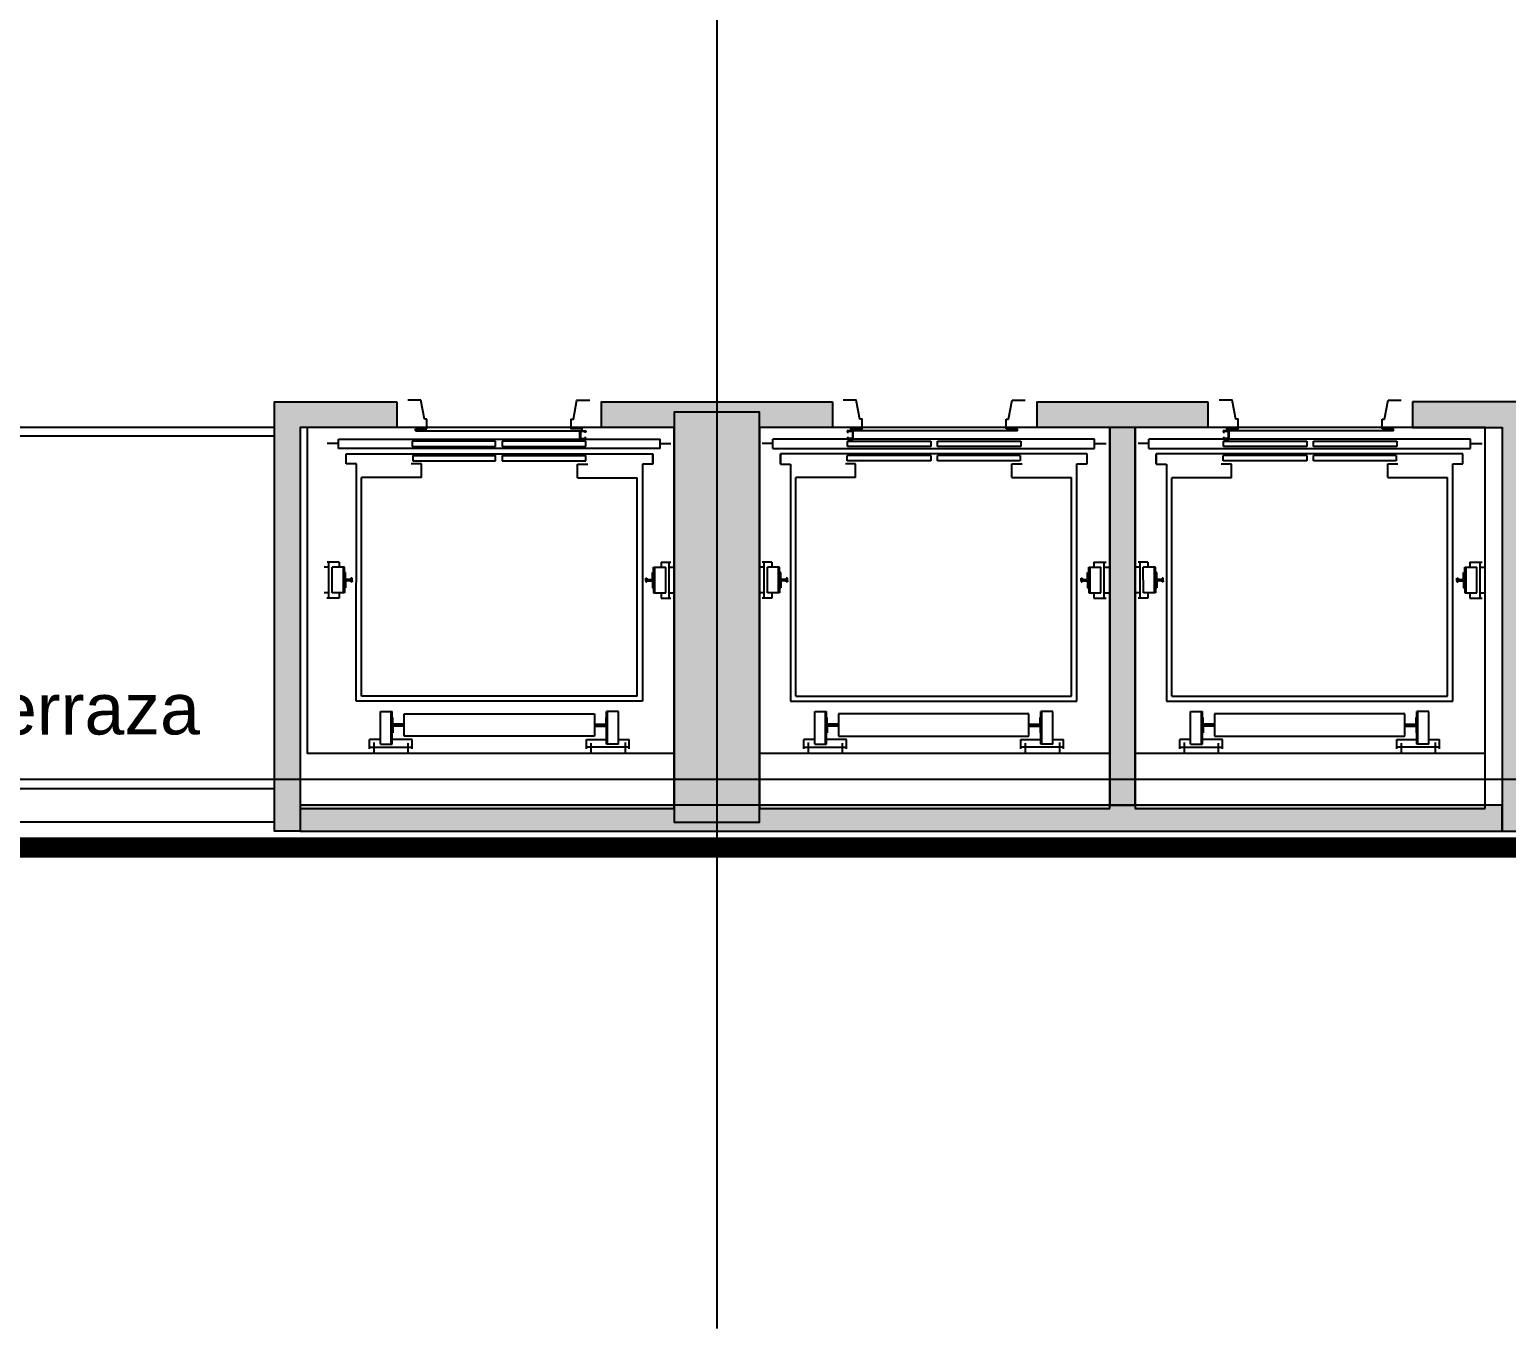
# Model space of a CAD drawing. Header units: metres. Extents: x 357 to 1031, y 43 to 2905.
# Drawn here: x 839.42 to 848.07, y 2472.12 to 2479.73 of the extents above; entities that cross this region are included whole.
import ezdxf

# ---------------------------------------------------------------- set-up
doc = ezdxf.new("R2010")
doc.units = ezdxf.units.M
doc.layers.add('GG_PISO 5', color=8, linetype='Continuous')
doc.styles.get("Standard").update_dxf_attribs({"font": 'arial.ttf'})

msp = doc.modelspace()

# ---------------------------------------------------------------- hatches: boundary and pattern name
at = {"layer": 'GG_PISO 5'}
h = msp.add_hatch(color=256, dxfattribs=at)
h.paths.add_polyline_path([(835.1927, 2527.915), (834.6927, 2527.915), (834.6927, 2529.415), (835.1927, 2529.415)])
h.paths.add_polyline_path([(827.6927, 2527.915), (827.1927, 2527.915), (827.1927, 2529.415), (827.6927, 2529.415)])
h.paths.add_polyline_path([(851.1904, 2527.915), (850.6904, 2527.915), (850.6904, 2529.415), (851.1904, 2529.415)])
h.paths.add_polyline_path([(843.6927, 2527.915), (843.1927, 2527.915), (843.1927, 2529.415), (843.6927, 2529.415)])
h.paths.add_polyline_path([(851.6904, 2519.3901), (851.6904, 2518.8901), (850.1904, 2518.8901), (850.1904, 2519.3901)])
h.paths.add_polyline_path([(835.6927, 2519.3901), (835.6927, 2518.8901), (834.1927, 2518.8901), (834.1927, 2519.3901)])
h.paths.add_polyline_path([(842.6927, 2519.3901), (842.6927, 2518.8901), (844.1927, 2518.8901), (844.1927, 2519.3901)])
h.paths.add_polyline_path([(826.6927, 2519.3901), (826.6927, 2518.8901), (828.1927, 2518.8901), (828.1927, 2519.3901)])
h.paths.add_polyline_path([(851.6904, 2511.3901), (851.6904, 2510.8901), (850.1904, 2510.8901), (850.1904, 2511.3901)])
h.paths.add_polyline_path([(835.6927, 2511.3901), (835.6927, 2510.8901), (834.1927, 2510.8901), (834.1927, 2511.3901)])
h.paths.add_polyline_path([(842.6927, 2511.3901), (842.6927, 2510.8901), (844.1927, 2510.8901), (844.1927, 2511.3901)])
h.paths.add_polyline_path([(826.6927, 2511.3901), (826.6927, 2510.8901), (828.1927, 2510.8901), (828.1927, 2511.3901)])
h.paths.add_polyline_path([(851.6904, 2501.2901), (851.6904, 2500.7901), (850.1904, 2500.7901), (850.1904, 2501.2901)])
h.paths.add_polyline_path([(835.6927, 2501.2901), (835.6927, 2500.7901), (834.1927, 2500.7901), (834.1927, 2501.2901)])
h.paths.add_polyline_path([(842.6927, 2501.2901), (842.6927, 2500.7901), (844.1927, 2500.7901), (844.1927, 2501.2901)])
h.paths.add_polyline_path([(826.6927, 2501.2901), (826.6927, 2500.7901), (828.1927, 2500.7901), (828.1927, 2501.2901)])
h.paths.add_polyline_path([(851.6904, 2493.2901), (851.6904, 2492.7901), (850.1904, 2492.7901), (850.1904, 2493.2901)])
h.paths.add_polyline_path([(835.6927, 2493.2901), (835.6927, 2492.7901), (834.1927, 2492.7901), (834.1927, 2493.2901)])
h.paths.add_polyline_path([(842.6927, 2493.2901), (842.6927, 2492.7901), (844.1927, 2492.7901), (844.1927, 2493.2901)])
h.paths.add_polyline_path([(826.6927, 2493.2901), (826.6927, 2492.7901), (828.1927, 2492.7901), (828.1927, 2493.2901)])
h.paths.add_polyline_path([(843.6927, 2483.6125), (843.1927, 2483.6125), (843.1927, 2482.1172), (843.6927, 2482.1172)])
h.paths.add_polyline_path([(849.7952, 2483.6151), (851.2952, 2483.6151), (851.2952, 2483.1151), (849.7952, 2483.1151)])
h.paths.add_polyline_path([(827.6927, 2482.1149), (827.6927, 2483.6149), (827.1927, 2483.6149), (827.1927, 2482.1149)])
h.paths.add_polyline_path([(835.1927, 2482.1149), (835.1927, 2483.6149), (834.6927, 2483.6149), (834.6927, 2482.1149)])
h.paths.add_polyline_path([(850.6904, 2475.0901), (850.6904, 2477.4901), (851.1904, 2477.4901), (851.1904, 2475.0901)])
h.paths.add_polyline_path([(843.1927, 2477.4901), (843.1927, 2475.0901), (843.6927, 2475.0901), (843.6927, 2477.4901)])
h.paths.add_polyline_path([(834.6927, 2477.4901), (834.6927, 2475.0901), (835.1927, 2475.0901), (835.1927, 2477.4901)])
h.paths.add_polyline_path([(827.6927, 2477.4901), (827.6927, 2475.0901), (827.1927, 2475.0901), (827.1927, 2477.4901)])
at = {"layer": 'GG_PISO 5', "ltscale": 0.03}
h = msp.add_hatch(color=256, dxfattribs=at)
h.dxf.hatch_style = 1
h.paths.add_polyline_path([(838.2525, 2482.1149), (838.2525, 2482.2649), (835.1927, 2482.2652), (835.1927, 2482.1152)])
h.paths.add_polyline_path([(834.8428, 2477.4911), (834.8427, 2482.1158), (834.6927, 2482.1158), (834.6928, 2477.8565), (834.6927, 2477.4911)])
h.paths.add_polyline_path([(838.2524, 2478.9404), (838.1024, 2478.9404), (838.1024, 2482.1149), (838.2524, 2482.1149)])
h.paths.add_polyline_path([(836.8521, 2479.0904), (836.8523, 2477.4008), (837.0024, 2477.4008), (837.0022, 2479.0904)])
h.paths.add_polyline_path([(837.0024, 2477.4008), (837.1524, 2477.4011), (837.1524, 2477.5511), (837.0024, 2477.5509)])
h.paths.add_polyline_path([(838.2524, 2477.5511), (838.1024, 2477.5511), (838.1024, 2476.9014), (838.2524, 2476.9014)])
h.paths.add_polyline_path([(838.0525, 2477.4008), (838.1024, 2477.401), (838.1024, 2477.5511), (838.0525, 2477.5509)])
h.paths.add_polyline_path([(838.1024, 2475.7013), (838.1024, 2475.2065), (838.2525, 2475.2065), (838.2525, 2475.7013)])
h.paths.add_polyline_path([(834.6927, 2475.0564), (838.2525, 2475.0564), (838.2525, 2475.2065), (835.1927, 2475.2065), (835.1927, 2475.091), (834.6927, 2475.091)])
h.paths.add_polyline_path([(841.5682, 2477.5511), (841.5682, 2477.4011), (841.0017, 2477.4011), (841.0017, 2475.0364), (840.8517, 2475.0364), (840.8517, 2477.5511)])
h.paths.add_polyline_path([(844.1206, 2477.5511), (844.1206, 2477.4011), (843.6927, 2477.4011), (843.6927, 2477.491), (843.1927, 2477.491), (843.1927, 2477.4011), (842.7682, 2477.4011), (842.7682, 2477.5511)])
h.paths.add_polyline_path([(841.0017, 2475.0364), (848.0443, 2475.0364), (848.0443, 2475.1891), (841.0017, 2475.1891)])
h.paths.add_polyline_path([(846.3197, 2477.5511), (846.3197, 2477.401), (845.3206, 2477.401), (845.3206, 2477.5511)])
h.paths.add_polyline_path([(845.7451, 2475.1891), (845.8951, 2475.1891), (845.8951, 2477.401), (845.7451, 2477.401), (845.7451, 2477.4031), (845.7451, 2475.1891), (845.7451, 2475.1891)])
h.paths.add_polyline_path([(847.5197, 2477.5511), (847.5197, 2477.401), (848.0443, 2477.401), (848.0443, 2475.0364), (848.1943, 2475.0364), (848.1943, 2477.5511)])
h.paths.add_polyline_path([(851.1904, 2475.191), (854.9916, 2475.191), (854.9916, 2475.041), (850.6403, 2475.0409), (850.6403, 2477.4901), (850.6904, 2477.4901), (850.6904, 2475.0901), (851.1904, 2475.0901)])
h.paths.add_polyline_path([(854.4256, 2476.6947), (854.4257, 2475.191), (854.2756, 2475.191), (854.2756, 2476.6947)], flags=17)
h.paths.add_polyline_path([(854.4256, 2476.6947), (854.8415, 2476.6947), (854.8415, 2476.5447), (854.4256, 2476.5446)], flags=17)
h.paths.add_polyline_path([(854.9916, 2476.6947), (854.9916, 2475.191), (854.8415, 2475.191), (854.8415, 2476.6947)])
h.paths.add_polyline_path([(850.8039, 2477.4898), (850.8038, 2481.3157), (850.6403, 2481.3157), (850.6403, 2477.4904)])
h.paths.add_polyline_path([(851.8468, 2479.0106), (854.8415, 2479.0106), (854.8415, 2478.8605), (851.8468, 2478.8605)])
h.paths.add_polyline_path([(852.2988, 2479.9498), (852.2988, 2479.0106), (852.4489, 2479.0106), (852.4488, 2479.9498)])
h.paths.add_polyline_path([(850.9405, 2479.0106), (850.8038, 2479.0106), (850.8038, 2478.8605), (850.9405, 2478.8605)])
h.paths.add_polyline_path([(854.9916, 2481.1026), (854.9916, 2479.8988), (854.8415, 2479.8988), (854.8415, 2481.1026)])
h.paths.add_polyline_path([(852.2925, 2481.1026), (854.8415, 2481.1027), (854.8415, 2480.9526), (852.2925, 2480.9526)])
h.paths.add_polyline_path([(852.2987, 2484.871), (852.2988, 2483.3101), (852.4489, 2483.3101), (852.4488, 2484.871)])
h.paths.add_polyline_path([(854.0636, 2484.8673), (852.2987, 2484.8712), (852.2987, 2485.0212), (854.0645, 2485.0171)])
h.paths.add_polyline_path([(849.7952, 2483.6167), (846.1437, 2483.6166), (846.1437, 2483.4666), (849.7952, 2483.4667)])
h.paths.add_polyline_path([(848.0943, 2481.1026), (847.9443, 2481.1026), (847.9442, 2482.4277), (848.0943, 2482.4277)])
h.paths.add_polyline_path([(847.9442, 2482.114), (847.9442, 2482.2641), (847.3106, 2482.2646), (847.3106, 2482.1146)])
h.paths.add_polyline_path([(846.4451, 2481.1027), (846.2951, 2481.1027), (846.2951, 2482.1145), (846.4451, 2482.1145)])
h.paths.add_polyline_path([(845.8566, 2482.1143), (845.8566, 2482.2643), (846.5106, 2482.2646), (846.5106, 2482.1146)])
h.paths.add_polyline_path([(844.4927, 2482.1145), (844.4927, 2482.2646), (845.0566, 2482.2649), (845.0566, 2482.1149)])
h.paths.add_polyline_path([(844.796, 2481.1028), (844.6459, 2481.1028), (844.6459, 2482.1146), (844.7959, 2482.1146)])
h.paths.add_polyline_path([(846.1436, 2483.6167), (846.1439, 2486.3156), (846.2941, 2486.3156), (846.2938, 2483.6167)])
h.paths.add_polyline_path([(854.1916, 2486.4656), (846.1437, 2486.4656), (846.1437, 2486.3156), (854.1916, 2486.3156)])
h.paths.add_polyline_path([(841.4008, 2482.1249), (841.4008, 2482.1487), (841.4008, 2482.1295)], flags=17)
h.paths.add_polyline_path([(841.4008, 2482.2646), (841.4008, 2482.1146), (843.1927, 2482.1149), (843.1927, 2482.2649)])
h.paths.add_polyline_path([(841.4009, 2481.104), (841.4009, 2481.085), (841.4009, 2481.0832), (841.4009, 2480.9522), (848.0943, 2480.9526), (848.0943, 2481.1026)])
h.paths.add_polyline_path([(836.4082, 2483.3651), (836.2582, 2483.3651), (836.2582, 2482.2651), (836.4082, 2482.2651)])

# ---------------------------------------------------------------- linework, layer by layer
at = {"layer": 'GG_PISO 5'}
for p, q in [((843.4427, 2531.6847), (843.4427, 2472.1248)), ((841.7097, 2477.5608), (841.6337, 2477.5608)), ((841.7308, 2477.4488), (841.7097, 2477.5608)), ((845.153, 2477.4488), (845.1741, 2477.5608)), ((845.1741, 2477.5608), (845.2501, 2477.5608)), ((847.3554, 2477.4488), (847.3765, 2477.5608)), ((847.3765, 2477.5608), (847.4525, 2477.5608)), ((841.0427, 2477.4011), (841.0427, 2475.491)), ((841.6787, 2477.3816), (841.6787, 2477.3916)), ((841.6787, 2477.3916), (841.7446, 2477.3916)), ((841.7446, 2477.4488), (841.7308, 2477.4488)), ((841.7446, 2477.3916), (841.7446, 2477.4488)), ((842.641, 2477.3315), (842.641, 2477.3815)), ((842.641, 2477.3315), (842.641, 2477.3815)), ((842.641, 2477.3815), (842.676, 2477.3815)), ((842.641, 2477.3815), (842.676, 2477.3815)), ((844.2078, 2477.3816), (844.2078, 2477.3726)), ((844.2078, 2477.3816), (844.2078, 2477.3726)), ((844.2428, 2477.3816), (844.2078, 2477.3816)), ((844.2428, 2477.3816), (844.2078, 2477.3816)), ((844.2428, 2477.3316), (844.2428, 2477.3816)), ((844.2428, 2477.3316), (844.2428, 2477.3816)), ((845.1392, 2477.3917), (845.1392, 2477.4488)), ((845.1392, 2477.4488), (845.153, 2477.4488)), ((845.2051, 2477.3917), (845.1392, 2477.3917)), ((845.2051, 2477.3817), (845.2051, 2477.3917)), ((846.4102, 2477.3815), (846.4102, 2477.3725)), ((846.4102, 2477.3815), (846.4102, 2477.3725)), ((846.4452, 2477.3815), (846.4102, 2477.3815)), ((846.4452, 2477.3815), (846.4102, 2477.3815)), ((846.4452, 2477.3315), (846.4452, 2477.3815)), ((846.4452, 2477.3315), (846.4452, 2477.3815)), ((847.3416, 2477.3916), (847.3416, 2477.4488)), ((847.3416, 2477.4488), (847.3554, 2477.4488)), ((847.4075, 2477.3917), (847.3416, 2477.3916)), ((847.4075, 2477.3816), (847.4075, 2477.3917)), ((841.2278, 2477.3067), (841.1595, 2477.3067)), ((841.2278, 2477.2767), (841.2278, 2477.3317)), ((841.2278, 2477.3317), (843.1118, 2477.3315)), ((842.1474, 2477.3197), (841.6591, 2477.3198)), ((841.6591, 2477.3198), (841.6591, 2477.2888)), ((842.1474, 2477.2887), (842.1474, 2477.3197)), ((842.1864, 2477.32), (842.1864, 2477.289)), ((842.6753, 2477.32), (842.1864, 2477.32)), ((842.641, 2477.3315), (842.676, 2477.3315)), ((842.676, 2477.3315), (842.641, 2477.3315)), ((842.6445, 2477.335), (842.6445, 2477.378)), ((842.6445, 2477.378), (842.6445, 2477.335)), ((842.6445, 2477.378), (842.6725, 2477.378)), ((842.6725, 2477.378), (842.6445, 2477.378)), ((842.6445, 2477.335), (842.6725, 2477.335)), ((842.6445, 2477.335), (842.6725, 2477.335)), ((842.6685, 2477.376), (842.6725, 2477.376)), ((842.6685, 2477.3725), (842.6685, 2477.376)), ((842.6685, 2477.376), (842.6725, 2477.376)), ((842.6685, 2477.3725), (842.6685, 2477.376)), ((842.676, 2477.3725), (842.6685, 2477.3725)), ((842.676, 2477.3725), (842.6685, 2477.3725)), ((842.676, 2477.3405), (842.6685, 2477.3405)), ((842.6685, 2477.3405), (842.6685, 2477.337)), ((842.6685, 2477.3405), (842.676, 2477.3405)), ((842.6685, 2477.337), (842.6685, 2477.3405)), ((842.6685, 2477.337), (842.6725, 2477.337)), ((842.6725, 2477.337), (842.6685, 2477.337)), ((842.6725, 2477.378), (842.6725, 2477.376)), ((842.6725, 2477.376), (842.6725, 2477.378)), ((842.6725, 2477.337), (842.6725, 2477.335)), ((842.6725, 2477.335), (842.6725, 2477.337)), ((842.6753, 2477.289), (842.6753, 2477.32)), ((842.676, 2477.3815), (842.676, 2477.3725)), ((842.676, 2477.3815), (842.676, 2477.3725)), ((842.676, 2477.3315), (842.676, 2477.3405)), ((842.676, 2477.3405), (842.676, 2477.3315)), ((843.1118, 2477.2765), (843.1118, 2477.3315)), ((843.1118, 2477.3065), (843.1744, 2477.3065)), ((843.772, 2477.3065), (843.7094, 2477.3065)), ((845.656, 2477.3317), (843.772, 2477.3315)), ((843.772, 2477.2765), (843.772, 2477.3315)), ((844.2078, 2477.3726), (844.2153, 2477.3726)), ((844.2078, 2477.3726), (844.2153, 2477.3726)), ((844.2078, 2477.3406), (844.2153, 2477.3406)), ((844.2078, 2477.3316), (844.2078, 2477.3406)), ((844.2078, 2477.3406), (844.2078, 2477.3316)), ((844.2153, 2477.3406), (844.2078, 2477.3406)), ((844.2428, 2477.3316), (844.2078, 2477.3316)), ((844.2078, 2477.3316), (844.2428, 2477.3316)), ((844.2084, 2477.32), (844.6973, 2477.3201)), ((844.2084, 2477.289), (844.2084, 2477.32)), ((844.2113, 2477.3781), (844.2113, 2477.3761)), ((844.2113, 2477.3761), (844.2113, 2477.3781)), ((844.2393, 2477.3781), (844.2113, 2477.3781)), ((844.2113, 2477.3781), (844.2393, 2477.3781)), ((844.2153, 2477.3761), (844.2113, 2477.3761)), ((844.2153, 2477.3761), (844.2113, 2477.3761)), ((844.2113, 2477.3371), (844.2113, 2477.3351)), ((844.2153, 2477.3371), (844.2113, 2477.3371)), ((844.2113, 2477.3371), (844.2153, 2477.3371)), ((844.2113, 2477.3351), (844.2113, 2477.3371)), ((844.2393, 2477.3351), (844.2113, 2477.3351)), ((844.2393, 2477.3351), (844.2113, 2477.3351)), ((844.2153, 2477.3726), (844.2153, 2477.3761)), ((844.2153, 2477.3726), (844.2153, 2477.3761)), ((844.2153, 2477.3406), (844.2153, 2477.3371)), ((844.2153, 2477.3371), (844.2153, 2477.3406)), ((844.2393, 2477.3351), (844.2393, 2477.3781)), ((844.2393, 2477.3781), (844.2393, 2477.3351)), ((844.6973, 2477.3201), (844.6974, 2477.2891)), ((844.7364, 2477.2888), (844.7364, 2477.3198)), ((844.7364, 2477.3198), (845.2246, 2477.3198)), ((845.2246, 2477.3198), (845.2246, 2477.2888)), ((845.656, 2477.2767), (845.656, 2477.3317)), ((845.656, 2477.3067), (845.7243, 2477.3067)), ((845.9744, 2477.3065), (845.9118, 2477.3065)), ((847.8584, 2477.3317), (845.9744, 2477.3315)), ((845.9744, 2477.2765), (845.9744, 2477.3315)), ((846.4102, 2477.3725), (846.4177, 2477.3725)), ((846.4102, 2477.3725), (846.4177, 2477.3725)), ((846.4102, 2477.3405), (846.4177, 2477.3405)), ((846.4102, 2477.3315), (846.4102, 2477.3405)), ((846.4102, 2477.3405), (846.4102, 2477.3315)), ((846.4177, 2477.3405), (846.4102, 2477.3405)), ((846.4452, 2477.3315), (846.4102, 2477.3315)), ((846.4102, 2477.3315), (846.4452, 2477.3315)), ((846.4109, 2477.289), (846.4109, 2477.32)), ((846.4109, 2477.32), (846.8998, 2477.32)), ((846.4137, 2477.378), (846.4137, 2477.376)), ((846.4137, 2477.376), (846.4137, 2477.378)), ((846.4417, 2477.378), (846.4137, 2477.378)), ((846.4137, 2477.378), (846.4417, 2477.378)), ((846.4177, 2477.376), (846.4137, 2477.376)), ((846.4177, 2477.376), (846.4137, 2477.376)), ((846.4137, 2477.337), (846.4137, 2477.335)), ((846.4177, 2477.337), (846.4137, 2477.337)), ((846.4137, 2477.337), (846.4177, 2477.337)), ((846.4137, 2477.335), (846.4137, 2477.337)), ((846.4417, 2477.335), (846.4137, 2477.335)), ((846.4417, 2477.335), (846.4137, 2477.335)), ((846.4177, 2477.3725), (846.4177, 2477.376)), ((846.4177, 2477.3725), (846.4177, 2477.376)), ((846.4177, 2477.3405), (846.4177, 2477.337)), ((846.4177, 2477.337), (846.4177, 2477.3405)), ((846.4417, 2477.335), (846.4417, 2477.378)), ((846.4417, 2477.378), (846.4417, 2477.335)), ((846.8998, 2477.32), (846.8998, 2477.289)), ((846.9388, 2477.3197), (847.427, 2477.3198)), ((846.9388, 2477.2887), (846.9388, 2477.3197)), ((847.427, 2477.3198), (847.427, 2477.2888)), ((847.8584, 2477.2767), (847.8584, 2477.3317)), ((847.8584, 2477.3067), (847.9267, 2477.3067)), ((843.1118, 2477.2765), (841.2278, 2477.2767)), ((841.2714, 2477.2467), (843.0682, 2477.2465)), ((841.2714, 2477.1867), (841.2714, 2477.2467)), ((841.6591, 2477.2888), (842.1474, 2477.2887)), ((841.6624, 2477.2357), (842.1474, 2477.2357)), ((841.6624, 2477.2357), (841.6624, 2477.2047)), ((842.1474, 2477.2047), (842.1474, 2477.2357)), ((842.1864, 2477.289), (842.6753, 2477.289)), ((842.1864, 2477.2357), (842.1864, 2477.2047)), ((842.1864, 2477.2357), (842.6763, 2477.2356)), ((842.6763, 2477.2046), (842.6763, 2477.2356)), ((843.0682, 2477.1865), (843.0682, 2477.2465)), ((843.0682, 2477.2465), (843.0682, 2477.1865)), ((843.772, 2477.2765), (845.656, 2477.2767)), ((845.6124, 2477.2467), (843.8155, 2477.2465)), ((843.8155, 2477.1865), (843.8155, 2477.2465)), ((843.8155, 2477.2465), (843.8155, 2477.1865)), ((844.2075, 2477.2047), (844.2075, 2477.2357)), ((844.6973, 2477.2357), (844.2075, 2477.2357)), ((844.6974, 2477.2891), (844.2084, 2477.289)), ((844.6973, 2477.2357), (844.6973, 2477.2047)), ((845.2246, 2477.2888), (844.7364, 2477.2888)), ((845.2214, 2477.2358), (844.7364, 2477.2357)), ((844.7364, 2477.2047), (844.7364, 2477.2357)), ((845.2214, 2477.2358), (845.2214, 2477.2048)), ((845.6124, 2477.1867), (845.6124, 2477.2467)), ((845.9744, 2477.2765), (847.8584, 2477.2767)), ((847.8148, 2477.2467), (846.0179, 2477.2465)), ((846.018, 2477.1865), (846.0179, 2477.2465)), ((846.0179, 2477.2465), (846.018, 2477.1865)), ((846.8998, 2477.2357), (846.4099, 2477.2356)), ((846.4099, 2477.2046), (846.4099, 2477.2356)), ((846.8998, 2477.289), (846.4109, 2477.289)), ((846.8998, 2477.2357), (846.8998, 2477.2047)), ((847.427, 2477.2888), (846.9388, 2477.2887)), ((846.9388, 2477.2047), (846.9388, 2477.2357)), ((847.4238, 2477.2357), (846.9388, 2477.2357)), ((847.4238, 2477.2357), (847.4238, 2477.2047)), ((847.8148, 2477.1867), (847.8148, 2477.2467)), ((841.3314, 2477.1866), (841.2714, 2477.1867)), ((841.3312, 2475.7979), (841.3314, 2477.1866)), ((841.7124, 2477.1866), (841.6524, 2477.1866)), ((841.6624, 2477.2047), (842.1474, 2477.2047)), ((841.7124, 2477.1066), (841.7124, 2477.1866)), ((842.1864, 2477.2047), (842.6763, 2477.2046)), ((842.6272, 2477.1865), (842.6872, 2477.1865)), ((842.6272, 2477.1065), (842.6272, 2477.1865)), ((843.0082, 2477.1865), (843.0081, 2475.7978)), ((843.0682, 2477.1865), (843.0082, 2477.1865)), ((843.8155, 2477.1865), (843.8755, 2477.1865)), ((843.8755, 2477.1865), (843.8757, 2475.7978)), ((844.2565, 2477.1866), (844.1965, 2477.1866)), ((844.6973, 2477.2047), (844.2075, 2477.2047)), ((844.2566, 2477.1066), (844.2565, 2477.1866)), ((845.2214, 2477.2048), (844.7364, 2477.2047)), ((845.1714, 2477.1067), (845.1714, 2477.1867)), ((845.1714, 2477.1867), (845.2314, 2477.1867)), ((845.5525, 2475.798), (845.5524, 2477.1867)), ((845.5524, 2477.1867), (845.6124, 2477.1867)), ((846.018, 2477.1865), (846.078, 2477.1865)), ((846.078, 2477.1865), (846.0781, 2475.7978)), ((846.459, 2477.1865), (846.399, 2477.1865)), ((846.8998, 2477.2047), (846.4099, 2477.2046)), ((846.459, 2477.1065), (846.459, 2477.1865)), ((847.4238, 2477.2047), (846.9388, 2477.2047)), ((847.3738, 2477.1066), (847.3738, 2477.1866)), ((847.3738, 2477.1866), (847.4338, 2477.1866)), ((847.755, 2475.7979), (847.7548, 2477.1867)), ((847.7548, 2477.1867), (847.8148, 2477.1867)), ((841.3622, 2475.8279), (841.3624, 2477.1066)), ((841.7124, 2477.1066), (841.3624, 2477.1066)), ((842.6272, 2477.1065), (842.9772, 2477.1065)), ((842.9771, 2475.8278), (842.9772, 2477.1065)), ((844.2566, 2477.1066), (843.9066, 2477.1066)), ((843.9067, 2475.8278), (843.9066, 2477.1066)), ((845.1714, 2477.1067), (845.5214, 2477.1067)), ((845.5215, 2475.828), (845.5214, 2477.1067)), ((846.459, 2477.1065), (846.109, 2477.1065)), ((846.1091, 2475.8278), (846.109, 2477.1065)), ((847.3738, 2477.1066), (847.7238, 2477.1067)), ((847.724, 2475.8279), (847.7238, 2477.1067)), ((841.2313, 2476.6118), (841.1595, 2476.6118)), ((841.1703, 2476.4018), (841.1703, 2476.6118)), ((841.2313, 2476.6118), (841.2313, 2476.5818)), ((843.118, 2476.6116), (843.1743, 2476.6116)), ((843.118, 2476.6116), (843.118, 2476.5816)), ((843.1634, 2476.4016), (843.1635, 2476.6116)), ((843.7658, 2476.6117), (843.7094, 2476.6117)), ((843.7203, 2476.4017), (843.7203, 2476.6117)), ((843.7658, 2476.6117), (843.7658, 2476.5817)), ((845.6525, 2476.6118), (845.6525, 2476.5818)), ((845.6525, 2476.6118), (845.7243, 2476.6118)), ((845.7135, 2476.4018), (845.7134, 2476.6118)), ((845.9682, 2476.6116), (845.9119, 2476.6116)), ((845.9227, 2476.4016), (845.9227, 2476.6116)), ((845.9682, 2476.6116), (845.9682, 2476.5816)), ((847.8549, 2476.6118), (847.8549, 2476.5818)), ((847.8549, 2476.6118), (847.9267, 2476.6118)), ((847.9159, 2476.4018), (847.9159, 2476.6118)), ((841.1693, 2476.5818), (841.1419, 2476.5818)), ((841.1905, 2476.4318), (841.1905, 2476.5818)), ((841.2612, 2476.5818), (841.1905, 2476.5818)), ((841.2552, 2476.4318), (841.2552, 2476.5818)), ((841.2552, 2476.5818), (841.2552, 2476.4318)), ((841.2612, 2476.5518), (841.2612, 2476.5818)), ((841.2612, 2476.5518), (841.2612, 2476.5818)), ((841.2612, 2476.5518), (841.2612, 2476.5068)), ((841.2612, 2476.5518), (841.2612, 2476.5068)), ((841.2612, 2476.5518), (841.2612, 2476.5068)), ((841.2612, 2476.5518), (841.2612, 2476.5068)), ((841.2682, 2476.5518), (841.2612, 2476.5518)), ((841.2682, 2476.5518), (841.2612, 2476.5518)), ((841.2682, 2476.5103), (841.2682, 2476.5518)), ((841.2682, 2476.5103), (841.2682, 2476.5518)), ((841.3066, 2476.5173), (841.2996, 2476.5173)), ((841.2996, 2476.5173), (841.2996, 2476.5033)), ((841.3066, 2476.5103), (841.3066, 2476.5173)), ((843.0272, 2476.5171), (843.0342, 2476.5171)), ((843.0272, 2476.5101), (843.0272, 2476.5171)), ((843.0342, 2476.5171), (843.0342, 2476.5031)), ((843.0656, 2476.5101), (843.0656, 2476.5516)), ((843.0656, 2476.5101), (843.0656, 2476.5516)), ((843.0656, 2476.5516), (843.0726, 2476.5516)), ((843.0656, 2476.5516), (843.0726, 2476.5516)), ((843.0726, 2476.5516), (843.0726, 2476.5816)), ((843.0726, 2476.5516), (843.0726, 2476.5816)), ((843.0726, 2476.5816), (843.1442, 2476.5816)), ((843.0726, 2476.5516), (843.0726, 2476.5066)), ((843.0726, 2476.5516), (843.0726, 2476.5066)), ((843.0726, 2476.5516), (843.0726, 2476.5066)), ((843.0726, 2476.5516), (843.0726, 2476.5066)), ((843.0786, 2476.4316), (843.0786, 2476.5816)), ((843.0786, 2476.5816), (843.0786, 2476.4316)), ((843.1441, 2476.4316), (843.1442, 2476.5816)), ((843.1645, 2476.5816), (843.1919, 2476.5816)), ((843.7193, 2476.5817), (843.6919, 2476.5817)), ((843.7396, 2476.4317), (843.7396, 2476.5817)), ((843.8112, 2476.5817), (843.7396, 2476.5817)), ((843.8052, 2476.4317), (843.8052, 2476.5817)), ((843.8052, 2476.5817), (843.8052, 2476.4317)), ((843.8112, 2476.5517), (843.8112, 2476.5817)), ((843.8112, 2476.5517), (843.8112, 2476.5817)), ((843.8112, 2476.5517), (843.8112, 2476.5067)), ((843.8112, 2476.5517), (843.8112, 2476.5067)), ((843.8112, 2476.5517), (843.8112, 2476.5067)), ((843.8112, 2476.5517), (843.8112, 2476.5067)), ((843.8182, 2476.5517), (843.8112, 2476.5517)), ((843.8182, 2476.5517), (843.8112, 2476.5517)), ((843.8182, 2476.5102), (843.8182, 2476.5517)), ((843.8182, 2476.5102), (843.8182, 2476.5517)), ((843.8566, 2476.5172), (843.8496, 2476.5172)), ((843.8496, 2476.5172), (843.8496, 2476.5032)), ((843.8566, 2476.5102), (843.8566, 2476.5172)), ((845.5772, 2476.5103), (845.5772, 2476.5173)), ((845.5772, 2476.5173), (845.5842, 2476.5173)), ((845.5842, 2476.5173), (845.5842, 2476.5033)), ((845.6156, 2476.5103), (845.6156, 2476.5518)), ((845.6156, 2476.5103), (845.6156, 2476.5518)), ((845.6156, 2476.5518), (845.6226, 2476.5518)), ((845.6156, 2476.5518), (845.6226, 2476.5518)), ((845.6226, 2476.5518), (845.6226, 2476.5818)), ((845.6226, 2476.5518), (845.6226, 2476.5818)), ((845.6226, 2476.5818), (845.6933, 2476.5818)), ((845.6226, 2476.5518), (845.6226, 2476.5068)), ((845.6226, 2476.5518), (845.6226, 2476.5068)), ((845.6226, 2476.5518), (845.6226, 2476.5068)), ((845.6226, 2476.5518), (845.6226, 2476.5068)), ((845.6286, 2476.4318), (845.6286, 2476.5818)), ((845.6286, 2476.5818), (845.6286, 2476.4318)), ((845.6933, 2476.4318), (845.6933, 2476.5818)), ((845.7145, 2476.5818), (845.7419, 2476.5818)), ((845.9217, 2476.5816), (845.8943, 2476.5816)), ((845.9421, 2476.4316), (845.942, 2476.5816)), ((846.0136, 2476.5816), (845.942, 2476.5816)), ((846.0076, 2476.4316), (846.0076, 2476.5816)), ((846.0076, 2476.5816), (846.0076, 2476.4316)), ((846.0136, 2476.5516), (846.0136, 2476.5816)), ((846.0136, 2476.5516), (846.0136, 2476.5816)), ((846.0136, 2476.5516), (846.0136, 2476.5066)), ((846.0136, 2476.5516), (846.0136, 2476.5066)), ((846.0136, 2476.5516), (846.0136, 2476.5066)), ((846.0136, 2476.5516), (846.0136, 2476.5066)), ((846.0206, 2476.5516), (846.0136, 2476.5516)), ((846.0206, 2476.5516), (846.0136, 2476.5516)), ((846.0206, 2476.5101), (846.0206, 2476.5516)), ((846.0206, 2476.5101), (846.0206, 2476.5516)), ((846.059, 2476.5171), (846.052, 2476.5171)), ((846.052, 2476.5171), (846.052, 2476.5031)), ((846.059, 2476.5101), (846.059, 2476.5171)), ((847.7796, 2476.5103), (847.7796, 2476.5173)), ((847.7796, 2476.5173), (847.7866, 2476.5173)), ((847.7866, 2476.5173), (847.7866, 2476.5033)), ((847.818, 2476.5103), (847.818, 2476.5518)), ((847.818, 2476.5103), (847.818, 2476.5518)), ((847.818, 2476.5518), (847.825, 2476.5518)), ((847.818, 2476.5518), (847.825, 2476.5518)), ((847.825, 2476.5518), (847.825, 2476.5818)), ((847.825, 2476.5518), (847.825, 2476.5818)), ((847.825, 2476.5818), (847.8957, 2476.5818)), ((847.825, 2476.5518), (847.825, 2476.5068)), ((847.825, 2476.5518), (847.825, 2476.5068)), ((847.825, 2476.5518), (847.825, 2476.5068)), ((847.825, 2476.5518), (847.825, 2476.5068)), ((847.831, 2476.4318), (847.831, 2476.5818)), ((847.831, 2476.5818), (847.831, 2476.4318)), ((847.8957, 2476.4318), (847.8957, 2476.5818)), ((847.9169, 2476.5818), (847.9443, 2476.5818)), ((841.1693, 2476.4318), (841.1419, 2476.4318)), ((841.2552, 2476.4318), (841.1905, 2476.4318)), ((841.2313, 2476.4318), (841.2313, 2476.4018)), ((841.2612, 2476.4318), (841.2552, 2476.4318)), ((841.2612, 2476.4618), (841.2612, 2476.5068)), ((841.2612, 2476.4618), (841.2612, 2476.5068)), ((841.2612, 2476.4618), (841.2612, 2476.5068)), ((841.2612, 2476.4618), (841.2612, 2476.5068)), ((841.2612, 2476.4618), (841.2612, 2476.4318)), ((841.2612, 2476.4618), (841.2612, 2476.4318)), ((841.2682, 2476.4618), (841.2612, 2476.4618)), ((841.2682, 2476.4618), (841.2612, 2476.4618)), ((841.3066, 2476.5103), (841.2682, 2476.5103)), ((841.2682, 2476.5033), (841.2682, 2476.4618)), ((841.2682, 2476.5033), (841.2682, 2476.4618)), ((841.3066, 2476.5033), (841.2682, 2476.5033)), ((841.2996, 2476.4963), (841.2996, 2476.5033)), ((841.3066, 2476.4963), (841.2996, 2476.4963)), ((841.3066, 2476.5033), (841.3066, 2476.5103)), ((841.3066, 2476.5033), (841.3066, 2476.4963)), ((843.0272, 2476.5101), (843.0656, 2476.5101)), ((843.0272, 2476.5031), (843.0272, 2476.5101)), ((843.0272, 2476.5031), (843.0656, 2476.5031)), ((843.0272, 2476.5031), (843.0272, 2476.4961)), ((843.0272, 2476.4961), (843.0342, 2476.4961)), ((843.0342, 2476.4961), (843.0342, 2476.5031)), ((843.0656, 2476.5031), (843.0656, 2476.4616)), ((843.0656, 2476.5031), (843.0656, 2476.4616)), ((843.0656, 2476.4616), (843.0726, 2476.4616)), ((843.0656, 2476.4616), (843.0726, 2476.4616)), ((843.0726, 2476.4616), (843.0726, 2476.5066)), ((843.0726, 2476.4616), (843.0726, 2476.5066)), ((843.0726, 2476.4616), (843.0726, 2476.5066)), ((843.0726, 2476.4616), (843.0726, 2476.5066)), ((843.0726, 2476.4616), (843.0726, 2476.4316)), ((843.0726, 2476.4616), (843.0726, 2476.4316)), ((843.0726, 2476.4316), (843.0786, 2476.4316)), ((843.0786, 2476.4316), (843.1441, 2476.4316)), ((843.118, 2476.4316), (843.118, 2476.4016)), ((843.1645, 2476.4316), (843.1919, 2476.4316)), ((843.7193, 2476.4317), (843.6919, 2476.4317)), ((843.8052, 2476.4317), (843.7396, 2476.4317)), ((843.7658, 2476.4317), (843.7658, 2476.4017)), ((843.8112, 2476.4317), (843.8052, 2476.4317)), ((843.8112, 2476.4617), (843.8112, 2476.5067)), ((843.8112, 2476.4617), (843.8112, 2476.5067)), ((843.8112, 2476.4617), (843.8112, 2476.5067)), ((843.8112, 2476.4617), (843.8112, 2476.5067)), ((843.8182, 2476.4617), (843.8112, 2476.4617)), ((843.8182, 2476.4617), (843.8112, 2476.4617)), ((843.8112, 2476.4617), (843.8112, 2476.4317)), ((843.8112, 2476.4617), (843.8112, 2476.4317)), ((843.8566, 2476.5102), (843.8182, 2476.5102)), ((843.8182, 2476.5032), (843.8182, 2476.4617)), ((843.8182, 2476.5032), (843.8182, 2476.4617)), ((843.8566, 2476.5032), (843.8182, 2476.5032)), ((843.8496, 2476.4962), (843.8496, 2476.5032)), ((843.8566, 2476.4962), (843.8496, 2476.4962)), ((843.8566, 2476.5032), (843.8566, 2476.5102)), ((843.8566, 2476.5032), (843.8566, 2476.4962)), ((845.5772, 2476.5103), (845.6156, 2476.5103)), ((845.5772, 2476.5033), (845.5772, 2476.5103)), ((845.5772, 2476.5033), (845.6156, 2476.5033)), ((845.5772, 2476.5033), (845.5772, 2476.4963)), ((845.5772, 2476.4963), (845.5842, 2476.4963)), ((845.5842, 2476.4963), (845.5842, 2476.5033)), ((845.6156, 2476.5033), (845.6156, 2476.4618)), ((845.6156, 2476.5033), (845.6156, 2476.4618)), ((845.6156, 2476.4618), (845.6226, 2476.4618)), ((845.6156, 2476.4618), (845.6226, 2476.4618)), ((845.6226, 2476.4618), (845.6226, 2476.5068)), ((845.6226, 2476.4618), (845.6226, 2476.5068)), ((845.6226, 2476.4618), (845.6226, 2476.5068)), ((845.6226, 2476.4618), (845.6226, 2476.5068)), ((845.6226, 2476.4618), (845.6226, 2476.4318)), ((845.6226, 2476.4618), (845.6226, 2476.4318)), ((845.6226, 2476.4318), (845.6286, 2476.4318)), ((845.6286, 2476.4318), (845.6933, 2476.4318)), ((845.6525, 2476.4318), (845.6525, 2476.4018)), ((845.7145, 2476.4318), (845.7419, 2476.4318)), ((845.9217, 2476.4316), (845.8943, 2476.4316)), ((846.0076, 2476.4316), (845.9421, 2476.4316)), ((845.9682, 2476.4316), (845.9682, 2476.4016)), ((846.0136, 2476.4316), (846.0076, 2476.4316)), ((846.0136, 2476.4616), (846.0136, 2476.5066)), ((846.0136, 2476.4616), (846.0136, 2476.5066)), ((846.0136, 2476.4616), (846.0136, 2476.5066)), ((846.0136, 2476.4616), (846.0136, 2476.5066)), ((846.0206, 2476.4616), (846.0136, 2476.4616)), ((846.0206, 2476.4616), (846.0136, 2476.4616)), ((846.0136, 2476.4616), (846.0136, 2476.4316)), ((846.0136, 2476.4616), (846.0136, 2476.4316)), ((846.059, 2476.5101), (846.0206, 2476.5101)), ((846.0206, 2476.5031), (846.0206, 2476.4616)), ((846.0206, 2476.5031), (846.0206, 2476.4616)), ((846.059, 2476.5031), (846.0206, 2476.5031)), ((846.052, 2476.4961), (846.052, 2476.5031)), ((846.059, 2476.4961), (846.052, 2476.4961)), ((846.059, 2476.5031), (846.059, 2476.5101)), ((846.059, 2476.5031), (846.059, 2476.4961)), ((847.7796, 2476.5103), (847.818, 2476.5103)), ((847.7796, 2476.5033), (847.7796, 2476.5103)), ((847.7796, 2476.5033), (847.818, 2476.5033)), ((847.7796, 2476.5033), (847.7796, 2476.4963)), ((847.7796, 2476.4963), (847.7866, 2476.4963)), ((847.7866, 2476.4963), (847.7866, 2476.5033)), ((847.818, 2476.5033), (847.818, 2476.4618)), ((847.818, 2476.5033), (847.818, 2476.4618)), ((847.818, 2476.4618), (847.825, 2476.4618)), ((847.818, 2476.4618), (847.825, 2476.4618)), ((847.825, 2476.4618), (847.825, 2476.5068)), ((847.825, 2476.4618), (847.825, 2476.5068)), ((847.825, 2476.4618), (847.825, 2476.5068)), ((847.825, 2476.4618), (847.825, 2476.5068)), ((847.825, 2476.4618), (847.825, 2476.4318)), ((847.825, 2476.4618), (847.825, 2476.4318)), ((847.825, 2476.4318), (847.831, 2476.4318)), ((847.831, 2476.4318), (847.8957, 2476.4318)), ((847.8549, 2476.4318), (847.8549, 2476.4018)), ((847.9169, 2476.4318), (847.9443, 2476.4318)), ((841.2313, 2476.4018), (841.1594, 2476.4018)), ((843.118, 2476.4016), (843.1743, 2476.4016)), ((843.7658, 2476.4017), (843.7095, 2476.4017)), ((845.6525, 2476.4018), (845.7243, 2476.4018)), ((845.9682, 2476.4016), (845.9119, 2476.4016)), ((847.8549, 2476.4018), (847.9268, 2476.4018)), ((842.9771, 2475.8278), (841.3622, 2475.8279)), ((843.9067, 2475.8278), (845.5215, 2475.828)), ((846.1091, 2475.8278), (847.724, 2475.8279)), ((843.0081, 2475.7978), (841.3312, 2475.7979)), ((841.4721, 2475.5465), (841.4721, 2475.7379)), ((841.4721, 2475.7379), (841.5422, 2475.7379)), ((841.5362, 2475.5465), (841.5362, 2475.7379)), ((841.5422, 2475.5465), (841.5422, 2475.7379)), ((842.8672, 2475.7378), (842.7971, 2475.7378)), ((842.7971, 2475.5463), (842.7971, 2475.7378)), ((842.8031, 2475.5463), (842.8031, 2475.7378)), ((842.8672, 2475.5463), (842.8672, 2475.7378)), ((843.8757, 2475.7978), (845.5525, 2475.798)), ((844.0166, 2475.7378), (844.0867, 2475.7378)), ((844.0166, 2475.5464), (844.0166, 2475.7378)), ((844.0807, 2475.5464), (844.0807, 2475.7378)), ((844.0867, 2475.5464), (844.0867, 2475.7378)), ((845.3416, 2475.5465), (845.3415, 2475.7379)), ((845.4116, 2475.7379), (845.3415, 2475.7379)), ((845.3476, 2475.5465), (845.3476, 2475.7379)), ((845.4117, 2475.5465), (845.4116, 2475.7379)), ((846.0781, 2475.7978), (847.755, 2475.7979)), ((846.219, 2475.7378), (846.2891, 2475.7378)), ((846.219, 2475.5464), (846.219, 2475.7378)), ((846.2831, 2475.5464), (846.2831, 2475.7378)), ((846.2891, 2475.5464), (846.2891, 2475.7378)), ((847.544, 2475.5465), (847.544, 2475.7379)), ((847.614, 2475.7379), (847.544, 2475.7379)), ((847.55, 2475.5465), (847.55, 2475.7379)), ((847.6141, 2475.5465), (847.614, 2475.7379)), ((841.5452, 2475.7029), (841.5422, 2475.7029)), ((841.5422, 2475.7029), (841.5422, 2475.6609)), ((841.5422, 2475.6609), (841.6062, 2475.6609)), ((841.5422, 2475.6129), (841.5422, 2475.6549)), ((841.5422, 2475.6549), (841.6062, 2475.6549)), ((841.5452, 2475.6639), (841.5452, 2475.7029)), ((841.6062, 2475.6639), (841.5452, 2475.6639)), ((841.5452, 2475.6519), (841.5452, 2475.6129)), ((841.6062, 2475.6519), (841.5452, 2475.6519)), ((841.6122, 2475.5929), (841.6122, 2475.7229)), ((841.6122, 2475.7229), (842.7271, 2475.7228)), ((842.7271, 2475.7228), (842.7271, 2475.5928)), ((842.7331, 2475.6638), (842.7941, 2475.6638)), ((842.7971, 2475.6608), (842.7331, 2475.6608)), ((842.7971, 2475.6548), (842.7331, 2475.6548)), ((842.7331, 2475.6518), (842.7941, 2475.6518)), ((842.7941, 2475.7028), (842.7971, 2475.7028)), ((842.7941, 2475.6638), (842.7941, 2475.7028)), ((842.7941, 2475.6518), (842.7941, 2475.6128)), ((842.7971, 2475.7028), (842.7971, 2475.6608)), ((842.7971, 2475.6128), (842.7971, 2475.6608)), ((844.0897, 2475.7028), (844.0867, 2475.7028)), ((844.0867, 2475.7028), (844.0867, 2475.6608)), ((844.0867, 2475.6608), (844.1507, 2475.6608)), ((844.0867, 2475.6128), (844.0867, 2475.6608)), ((844.0867, 2475.6548), (844.1507, 2475.6548)), ((844.0897, 2475.6638), (844.0897, 2475.7028)), ((844.1507, 2475.6638), (844.0897, 2475.6638)), ((844.1507, 2475.6518), (844.0897, 2475.6518)), ((844.0897, 2475.6518), (844.0897, 2475.6128)), ((845.2716, 2475.7229), (844.1567, 2475.7228)), ((844.1567, 2475.7228), (844.1567, 2475.5928)), ((845.2716, 2475.5929), (845.2716, 2475.7229)), ((845.2776, 2475.6639), (845.3386, 2475.6639)), ((845.3416, 2475.6609), (845.2776, 2475.6609)), ((845.3416, 2475.6549), (845.2776, 2475.6549)), ((845.2776, 2475.6519), (845.3386, 2475.6519)), ((845.3386, 2475.7029), (845.3416, 2475.7029)), ((845.3386, 2475.6639), (845.3386, 2475.7029)), ((845.3386, 2475.6519), (845.3386, 2475.6129)), ((845.3416, 2475.7029), (845.3416, 2475.6609)), ((845.3416, 2475.6129), (845.3416, 2475.6549)), ((846.2921, 2475.7028), (846.2891, 2475.7028)), ((846.2891, 2475.7028), (846.2891, 2475.6608)), ((846.2891, 2475.6608), (846.3531, 2475.6608)), ((846.2891, 2475.6128), (846.2891, 2475.6608)), ((846.2891, 2475.6548), (846.3531, 2475.6548)), ((846.2921, 2475.6638), (846.2921, 2475.7028)), ((846.3531, 2475.6638), (846.2921, 2475.6638)), ((846.3531, 2475.6518), (846.2921, 2475.6518)), ((846.2921, 2475.6518), (846.2921, 2475.6128)), ((847.474, 2475.7229), (846.3591, 2475.7228)), ((846.3591, 2475.7228), (846.3591, 2475.5928)), ((847.474, 2475.5929), (847.474, 2475.7229)), ((847.48, 2475.6639), (847.541, 2475.6639)), ((847.544, 2475.6609), (847.48, 2475.6609)), ((847.544, 2475.6549), (847.48, 2475.6549)), ((847.48, 2475.6519), (847.541, 2475.6519)), ((847.541, 2475.7029), (847.544, 2475.7029)), ((847.541, 2475.6639), (847.541, 2475.7029)), ((847.541, 2475.6519), (847.541, 2475.6129)), ((847.544, 2475.7029), (847.544, 2475.6609)), ((847.544, 2475.6129), (847.544, 2475.6549)), ((841.4088, 2475.518), (841.4088, 2475.5739)), ((841.4721, 2475.5739), (841.4088, 2475.5739)), ((841.5452, 2475.6129), (841.5422, 2475.6129)), ((841.6588, 2475.5739), (841.5422, 2475.5739)), ((842.7271, 2475.5928), (841.6122, 2475.5929)), ((841.6588, 2475.518), (841.6588, 2475.5739)), ((842.6805, 2475.5179), (842.6805, 2475.5738)), ((842.6805, 2475.5738), (842.7971, 2475.5738)), ((842.7941, 2475.6128), (842.7971, 2475.6128)), ((842.7941, 2475.6128), (842.7971, 2475.6128)), ((842.8672, 2475.5738), (842.9305, 2475.5738)), ((842.9305, 2475.5179), (842.9305, 2475.5738)), ((843.9532, 2475.5179), (843.9532, 2475.5738)), ((844.0166, 2475.5738), (843.9532, 2475.5738)), ((844.0897, 2475.6128), (844.0867, 2475.6128)), ((844.0897, 2475.6128), (844.0867, 2475.6128)), ((844.2032, 2475.5738), (844.0867, 2475.5738)), ((844.1567, 2475.5928), (845.2716, 2475.5929)), ((844.2032, 2475.5179), (844.2032, 2475.5738)), ((845.225, 2475.518), (845.225, 2475.5739)), ((845.225, 2475.5739), (845.3416, 2475.5739)), ((845.3386, 2475.6129), (845.3416, 2475.6129)), ((845.4117, 2475.5739), (845.475, 2475.5739)), ((845.475, 2475.518), (845.475, 2475.5739)), ((846.1557, 2475.5179), (846.1557, 2475.5738)), ((846.219, 2475.5738), (846.1557, 2475.5738)), ((846.2921, 2475.6128), (846.2891, 2475.6128)), ((846.2921, 2475.6128), (846.2891, 2475.6128)), ((846.4057, 2475.5738), (846.2891, 2475.5738)), ((846.3591, 2475.5928), (847.474, 2475.5929)), ((846.4057, 2475.5179), (846.4057, 2475.5738)), ((847.4274, 2475.518), (847.4274, 2475.5739)), ((847.4274, 2475.5739), (847.544, 2475.5739)), ((847.541, 2475.6129), (847.544, 2475.6129)), ((847.6141, 2475.5739), (847.6774, 2475.5739)), ((847.6774, 2475.518), (847.6774, 2475.5739)), ((843.1927, 2475.491), (841.0427, 2475.491)), ((841.4085, 2475.5287), (841.6588, 2475.5286)), ((841.4335, 2475.5551), (841.4335, 2475.4921)), ((841.4721, 2475.5465), (841.5422, 2475.5465)), ((841.6337, 2475.5528), (841.6337, 2475.4929)), ((842.9308, 2475.5285), (842.6805, 2475.5286)), ((842.7056, 2475.5527), (842.7056, 2475.4928)), ((842.8672, 2475.5463), (842.7971, 2475.5463)), ((842.9058, 2475.5549), (842.9058, 2475.492)), ((845.7451, 2475.491), (843.6927, 2475.491)), ((843.9529, 2475.5286), (844.2032, 2475.5286)), ((843.978, 2475.555), (843.978, 2475.4921)), ((844.0166, 2475.5464), (844.0867, 2475.5464)), ((844.1782, 2475.5528), (844.1782, 2475.4929)), ((845.4753, 2475.5287), (845.225, 2475.5287)), ((845.25, 2475.5528), (845.2501, 2475.4929)), ((845.4117, 2475.5465), (845.3416, 2475.5465)), ((845.4503, 2475.5551), (845.4503, 2475.4922)), ((847.9443, 2475.491), (845.8951, 2475.4911)), ((846.1553, 2475.5285), (846.4057, 2475.5286)), ((846.1804, 2475.5549), (846.1804, 2475.492)), ((846.219, 2475.5464), (846.2891, 2475.5464)), ((846.3806, 2475.5527), (846.3806, 2475.4928)), ((847.6777, 2475.5287), (847.4274, 2475.5287)), ((847.4525, 2475.5528), (847.4525, 2475.4929)), ((847.6141, 2475.5465), (847.544, 2475.5465)), ((847.6527, 2475.5551), (847.6527, 2475.4921)), ((825.1732, 2475.3401), (856.9755, 2475.3401))]:
    msp.add_line(p, q, dxfattribs=at)
at = {"layer": 'GG_PISO 5', "ltscale": 5, "const_width": 0.1199}
msp.add_lwpolyline([(823.3992, 2529.416), (854.9916, 2529.416), (854.9916, 2474.941), (823.3992, 2474.941)], close=True, dxfattribs=at)
at = {"layer": 'GG_PISO 5'}
for points in [[(841.6787, 2477.3816), (842.655, 2477.3815), (842.655, 2477.3916), (842.5892, 2477.3916), (842.5892, 2477.4487), (842.603, 2477.4487), (842.6241, 2477.5607), (842.7001, 2477.5607)], [(845.2051, 2477.3817), (844.2287, 2477.3816), (844.2287, 2477.3916), (844.2946, 2477.3916), (844.2946, 2477.4488), (844.2808, 2477.4488), (844.2597, 2477.5608), (844.1837, 2477.5607)], [(847.4075, 2477.3816), (846.4311, 2477.3815), (846.4311, 2477.3916), (846.497, 2477.3916), (846.497, 2477.4487), (846.4832, 2477.4487), (846.4621, 2477.5607), (846.3861, 2477.5607)]]:
    msp.add_lwpolyline(points, dxfattribs=at)
for points in [[(841.5682, 2477.5511), (841.5682, 2477.4011), (841.0017, 2477.4011), (841.0017, 2475.0364), (840.8517, 2475.0364), (840.8517, 2477.5511)], [(844.1206, 2477.5511), (844.1206, 2477.4011), (843.6927, 2477.4011), (843.6927, 2477.491), (843.1927, 2477.491), (843.1927, 2477.4011), (842.7682, 2477.4011), (842.7682, 2477.5511)], [(843.1927, 2477.4901), (843.1927, 2475.0901), (843.6927, 2475.0901), (843.6927, 2477.4901)], [(846.3197, 2477.5511), (846.3197, 2477.401), (845.3206, 2477.401), (845.3206, 2477.5511)], [(847.5197, 2477.5511), (847.5197, 2477.401), (848.0443, 2477.401), (848.0443, 2475.0364), (848.1943, 2475.0364), (848.1943, 2477.5511)], [(840.8517, 2477.351), (840.8517, 2477.401), (838.2524, 2477.401), (838.2524, 2477.351)], [(843.1927, 2475.1687), (843.1927, 2477.4011), (841.0017, 2477.4011), (841.0017, 2475.1687)], [(845.7451, 2475.1687), (845.7451, 2477.401), (843.6927, 2477.401), (843.6927, 2475.1687)], [(845.7451, 2475.1891), (845.8951, 2475.1891), (845.8951, 2475.1891), (845.8951, 2477.401), (845.7451, 2477.401), (845.7451, 2477.4031), (845.7451, 2477.4031), (845.7451, 2477.4031), (845.7451, 2475.1891), (845.7451, 2475.1891)], [(847.9443, 2475.1687), (847.9443, 2477.401), (845.8951, 2477.401), (845.8951, 2475.1687)], [(840.8517, 2475.091), (840.8517, 2475.2839), (838.0725, 2475.2839), (838.0725, 2475.091)], [(841.0017, 2475.0364), (848.0443, 2475.0364), (848.0443, 2475.1891), (841.0017, 2475.1891)]]:
    msp.add_lwpolyline(points, close=True, dxfattribs=at)
for centre, radius, start, end in [((841.6062, 2475.6579), 0.006, 359.99433, 89.99433), ((841.6062, 2475.6579), 0.003, 359.99433, 89.99433), ((841.6062, 2475.6579), 0.003, 269.99433, 359.99433), ((841.6062, 2475.6579), 0.006, 269.99433, 359.99433), ((842.7331, 2475.6578), 0.006, 89.99433, 179.99433), ((842.7331, 2475.6578), 0.006, 179.99433, 269.99433), ((842.7331, 2475.6578), 0.003, 89.99433, 179.99433), ((842.7331, 2475.6578), 0.003, 179.99433, 269.99433), ((844.1507, 2475.6578), 0.006, 0.00567, 90.00567), ((844.1507, 2475.6578), 0.003, 0.00567, 90.00567), ((844.1507, 2475.6578), 0.006, 270.00567, 0.00567), ((844.1507, 2475.6578), 0.003, 270.00567, 0.00567), ((845.2776, 2475.6579), 0.006, 90.00567, 180.00567), ((845.2776, 2475.6579), 0.006, 180.00567, 270.00567), ((845.2776, 2475.6579), 0.003, 90.00567, 180.00567), ((845.2776, 2475.6579), 0.003, 180.00567, 270.00567), ((846.3531, 2475.6578), 0.006, 0.00567, 90.00567), ((846.3531, 2475.6578), 0.003, 0.00567, 90.00567), ((846.3531, 2475.6578), 0.006, 270.00567, 0.00567), ((846.3531, 2475.6578), 0.003, 270.00567, 0.00567), ((847.48, 2475.6579), 0.006, 90.00567, 180.00567), ((847.48, 2475.6579), 0.006, 180.00567, 270.00567), ((847.48, 2475.6579), 0.003, 90.00567, 180.00567), ((847.48, 2475.6579), 0.003, 180.00567, 270.00567)]:
    msp.add_arc(centre, radius, start, end, dxfattribs=at)
for points in [[(841.2996, 2476.4963), (841.3066, 2476.4963), (841.3066, 2476.5173), (841.2996, 2476.5173)], [(841.3066, 2476.5173), (841.2996, 2476.5173), (841.3066, 2476.4963), (841.3066, 2476.5173)], [(841.3066, 2476.4963), (841.3066, 2476.5173), (841.2996, 2476.4963), (841.2996, 2476.5173)], [(843.0342, 2476.4961), (843.0272, 2476.4961), (843.0272, 2476.5171), (843.0342, 2476.5171)], [(843.0272, 2476.5171), (843.0342, 2476.5171), (843.0272, 2476.4961), (843.0272, 2476.5171)], [(843.0272, 2476.4961), (843.0272, 2476.5171), (843.0342, 2476.4961), (843.0342, 2476.5171)], [(843.8496, 2476.4962), (843.8566, 2476.4962), (843.8566, 2476.5172), (843.8496, 2476.5172)], [(843.8566, 2476.5172), (843.8496, 2476.5172), (843.8566, 2476.4962), (843.8566, 2476.5172)], [(843.8566, 2476.4962), (843.8566, 2476.5172), (843.8496, 2476.4962), (843.8496, 2476.5172)], [(845.5842, 2476.4963), (845.5772, 2476.4963), (845.5772, 2476.5173), (845.5842, 2476.5173)], [(845.5772, 2476.5173), (845.5842, 2476.5173), (845.5772, 2476.4963), (845.5772, 2476.5173)], [(845.5772, 2476.4963), (845.5772, 2476.5173), (845.5842, 2476.4963), (845.5842, 2476.5173)], [(846.052, 2476.4961), (846.059, 2476.4961), (846.059, 2476.5171), (846.052, 2476.5171)], [(846.059, 2476.5171), (846.052, 2476.5171), (846.059, 2476.4961), (846.059, 2476.5171)], [(846.059, 2476.4961), (846.059, 2476.5171), (846.052, 2476.4961), (846.052, 2476.5171)], [(847.7866, 2476.4963), (847.7796, 2476.4963), (847.7796, 2476.5173), (847.7866, 2476.5173)], [(847.7796, 2476.5173), (847.7866, 2476.5173), (847.7796, 2476.4963), (847.7796, 2476.5173)], [(847.7796, 2476.4963), (847.7796, 2476.5173), (847.7866, 2476.4963), (847.7866, 2476.5173)]]:
    msp.add_solid(points, dxfattribs=at)

# ---------------------------------------------------------------- texts
msp.add_text('Terraza', height=0.3, rotation=0.06686, dxfattribs=at).set_placement((838.9707, 2475.6015))

doc.saveas('drawing.dxf')
